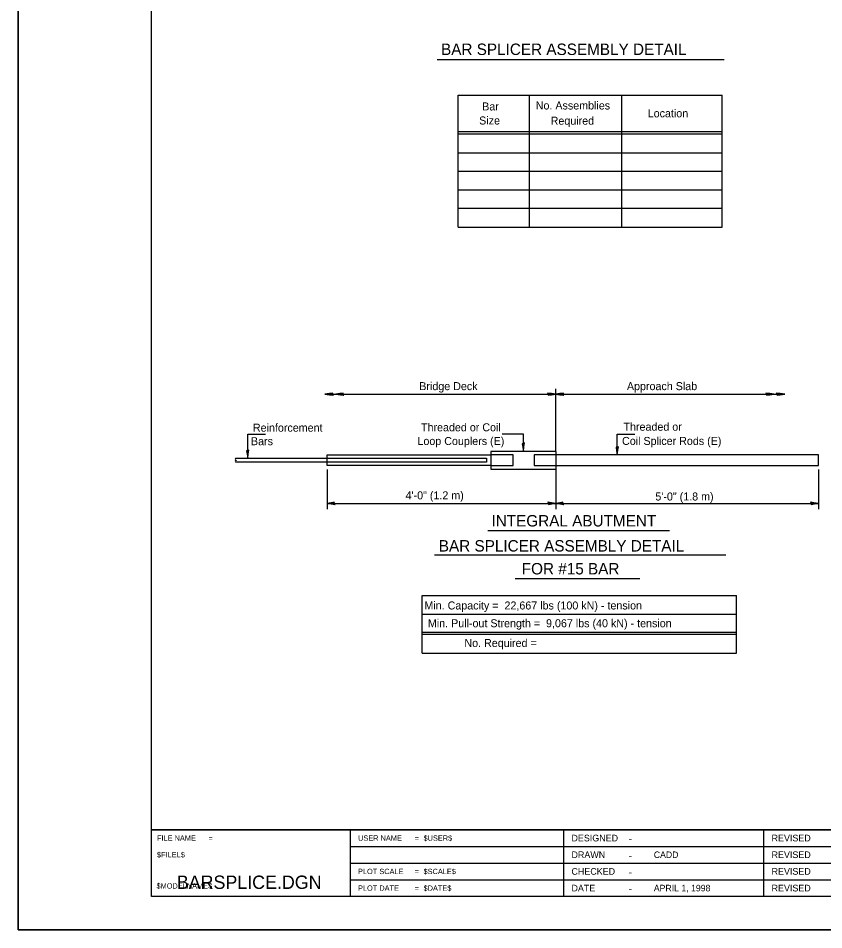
# Model space of a CAD drawing. Extents: x 73309 to 74004, y 68289 to 68830.
# Drawn here: x 73323.6 to 73565.2, y 68289.5 to 68562.8 of the extents above; entities that cross this region are included whole.
import ezdxf

# ---------------------------------------------------------------- set-up
doc = ezdxf.new("R2010")
doc.units = 0
for name, color, linetype in [('Design_EX_Roadway Dimensions', 7, 'Continuous'), ('Level 48', 7, 'Continuous'), ('Sheets_50 Reference Boundary', 7, 'Continuous'), ('Sheets_General Details', 7, 'Continuous'), ('Sheets_Printer Plotting Border', 7, 'Continuous'), ('Topo_Building', 7, 'Continuous')]:
    doc.layers.add(name, color=color, linetype=linetype)

msp = doc.modelspace()

# ---------------------------------------------------------------- linework, layer by layer
at = {"layer": 'Design_EX_Roadway Dimensions'}
for p, q in [((73484.86, 68432.94), (73484.86, 68451.64)), ((73415.57, 68450.09), (73484.86, 68450.09)), ((73484.86, 68450.09), (73553.46, 68450.09)), ((73392.43, 68438.09), (73397.74, 68438.09)), ((73392.43, 68430.89), (73392.43, 68438.09)), ((73475.08, 68438.09), (73468.74, 68438.09)), ((73475.08, 68432.94), (73475.08, 68438.09)), ((73503.21, 68431.92), (73503.21, 68438.09)), ((73503.21, 68438.09), (73508.53, 68438.09)), ((73416.26, 68427.45), (73416.26, 68415.62)), ((73484.86, 68427.45), (73484.86, 68415.62)), ((73563.58, 68427.45), (73563.58, 68415.62)), ((73416.26, 68417.33), (73484.86, 68417.33)), ((73484.86, 68417.33), (73563.58, 68417.33))]:
    msp.add_line(p, q, dxfattribs=at)
for points in [[(73417.98, 68450.09), (73417.98, 68450.43), (73416.95, 68450.27), (73415.57, 68450.09), (73416.95, 68449.92), (73418.15, 68449.75), (73417.98, 68450.09), (73417.81, 68450.27), (73416.43, 68450.09), (73417.98, 68449.75), (73417.81, 68450.09), (73417.12, 68450.09), (73417.81, 68449.92)], [(73421.06, 68450.09), (73421.06, 68450.43), (73420.03, 68450.27), (73418.83, 68450.09), (73420.21, 68449.92), (73421.23, 68449.75), (73421.06, 68450.09), (73421.06, 68450.27), (73419.69, 68450.09), (73421.06, 68449.75), (73420.89, 68450.09), (73420.21, 68450.09), (73420.89, 68449.92)], [(73482.46, 68450.09), (73482.63, 68449.75), (73483.49, 68449.92), (73484.86, 68450.09), (73483.49, 68450.27), (73482.29, 68450.43), (73482.46, 68450.09), (73482.63, 68449.92), (73484, 68450.09), (73482.46, 68450.27), (73482.63, 68450.09), (73483.32, 68450.09), (73482.63, 68450.27)], [(73487.09, 68450.09), (73487.09, 68450.43), (73486.06, 68450.27), (73484.86, 68450.09), (73486.06, 68449.92), (73487.26, 68449.75), (73487.09, 68450.09), (73487.09, 68450.27), (73485.72, 68450.09), (73487.09, 68449.75), (73486.92, 68450.09), (73486.23, 68450.09), (73486.92, 68449.92)], [(73547.98, 68450.09), (73547.98, 68449.75), (73549, 68449.92), (73550.2, 68450.09), (73549, 68450.27), (73547.8, 68450.43), (73547.98, 68450.09), (73547.98, 68449.92), (73549.34, 68450.09), (73547.98, 68450.27), (73548.14, 68450.09), (73548.83, 68450.09), (73548.14, 68450.27)], [(73551.06, 68450.09), (73551.23, 68449.75), (73552.09, 68449.92), (73553.46, 68450.09), (73552.09, 68450.27), (73550.89, 68450.43), (73551.06, 68450.09), (73551.23, 68449.92), (73552.6, 68450.09), (73551.06, 68450.27), (73551.23, 68450.09), (73551.91, 68450.09), (73551.23, 68450.27)], [(73475.08, 68435.35), (73474.75, 68435.18), (73474.91, 68434.15), (73475.08, 68432.94), (73475.26, 68434.31), (73475.43, 68435.51), (73475.08, 68435.35), (73474.91, 68435.18), (73475.08, 68433.8), (73475.26, 68435.35), (73475.08, 68435), (73475.08, 68434.49), (73475.08, 68435)], [(73503.21, 68434.15), (73502.87, 68434.15), (73503.04, 68433.11), (73503.21, 68431.92), (73503.38, 68433.29), (73503.56, 68434.31), (73503.21, 68434.15), (73502.87, 68434.15), (73503.21, 68432.77), (73503.38, 68434.15), (73503.04, 68433.98), (73503.21, 68433.29), (73503.21, 68433.98)], [(73392.43, 68433.11), (73392.09, 68433.11), (73392.26, 68432.09), (73392.43, 68430.89), (73392.6, 68432.09), (73392.77, 68433.29), (73392.43, 68433.11), (73392.26, 68433.11), (73392.43, 68431.74), (73392.6, 68433.11), (73392.43, 68432.94), (73392.43, 68432.26), (73392.43, 68432.94)], [(73418.49, 68417.33), (73418.32, 68417.68), (73417.46, 68417.51), (73416.26, 68417.33), (73417.46, 68417.17), (73418.66, 68417), (73418.32, 68417.51), (73417.12, 68417.33), (73418.49, 68417), (73418.32, 68417.33), (73417.63, 68417.33), (73418.15, 68417.17)], [(73482.63, 68417.33), (73482.63, 68417), (73483.66, 68417.17), (73484.86, 68417.33), (73483.49, 68417.51), (73482.46, 68417.68), (73482.63, 68417.17), (73484, 68417.33), (73482.63, 68417.68), (73482.8, 68417.33), (73483.32, 68417.33), (73482.8, 68417.51)], [(73486.92, 68417.33), (73486.92, 68417.68), (73486.06, 68417.51), (73484.86, 68417.33), (73486.06, 68417.17), (73487.26, 68417), (73486.92, 68417.51), (73485.54, 68417.33), (73487.09, 68417), (73486.75, 68417.33), (73486.23, 68417.33), (73486.75, 68417.17)], [(73561.35, 68417.33), (73561.35, 68417), (73562.38, 68417.17), (73563.58, 68417.33), (73562.21, 68417.51), (73561.18, 68417.68), (73561.35, 68417.17), (73562.72, 68417.33), (73561.35, 68417.68), (73561.52, 68417.33), (73562.03, 68417.33), (73561.52, 68417.51)]]:
    msp.add_lwpolyline(points, dxfattribs=at)
at = {"layer": 'Level 48'}
msp.add_lwpolyline([(73323.62, 68729.47), (74003.62, 68729.47), (74003.62, 68289.47), (73323.62, 68289.47)], close=True, dxfattribs=at)
at = {"layer": 'Sheets_50 Reference Boundary'}
msp.add_lwpolyline([(73363.62, 68719.47), (73993.62, 68719.47), (73993.62, 68319.47), (73363.62, 68319.47)], close=True, dxfattribs=at)
at = {"layer": 'Sheets_General Details'}
for p, q in [((73323.62, 68729.47), (73323.62, 68289.47)), ((73449.22, 68550.43), (73535.32, 68550.43)), ((73455.53, 68539.79), (73534.66, 68539.79)), ((73455.53, 68500.17), (73455.53, 68539.79)), ((73476.97, 68500.17), (73476.97, 68539.79)), ((73504.65, 68500.17), (73504.65, 68539.79)), ((73534.66, 68500.17), (73534.66, 68539.79)), ((73455.53, 68528.81), (73534.66, 68528.81)), ((73455.53, 68528.12), (73534.66, 68528.12)), ((73455.53, 68522.46), (73534.66, 68522.46)), ((73455.53, 68516.98), (73534.66, 68516.98)), ((73455.53, 68511.32), (73534.66, 68511.32)), ((73455.53, 68505.83), (73534.66, 68505.83)), ((73455.53, 68500.17), (73534.66, 68500.17)), ((73464.46, 68409.21), (73518.93, 68409.21)), ((73448.44, 68401.86), (73535.75, 68401.86)), ((73472.61, 68394.83), (73509.98, 68394.83)), ((73444.78, 68372.42), (73444.78, 68389.74)), ((73444.78, 68389.74), (73538.96, 68389.74)), ((73538.96, 68372.42), (73538.96, 68389.74)), ((73444.78, 68384.15), (73538.96, 68384.15)), ((73444.78, 68378.76), (73538.96, 68378.76)), ((73444.78, 68378.08), (73538.96, 68378.08)), ((73444.78, 68372.42), (73538.96, 68372.42)), ((73363.62, 68319.47), (73993.62, 68319.47)), ((73423.11, 68319.47), (73423.11, 68299.47)), ((73487.11, 68319.47), (73487.11, 68299.47)), ((73547.11, 68319.47), (73547.11, 68299.47)), ((73423.11, 68314.47), (73607.11, 68314.47)), ((73423.11, 68309.47), (73607.11, 68309.47)), ((73423.11, 68304.47), (73607.11, 68304.47)), ((74003.62, 68289.47), (73323.62, 68289.47))]:
    msp.add_line(p, q, dxfattribs=at)
msp.add_lwpolyline([(73363.62, 68719.47), (73993.62, 68719.47), (73993.62, 68299.47), (73363.62, 68299.47)], close=True, dxfattribs=at)
at = {"layer": 'Sheets_Printer Plotting Border'}
msp.add_lwpolyline([(73323.62, 68289.47), (74003.62, 68289.47), (74003.62, 68729.47), (73323.62, 68729.47)], close=True, dxfattribs=at)
at = {"layer": 'Topo_Building'}
for p, q in [((73416.26, 68428.98), (73416.26, 68431.92)), ((73416.26, 68431.92), (73465.31, 68431.92)), ((73484.86, 68432.94), (73465.31, 68432.94)), ((73465.31, 68432.94), (73465.31, 68427.63)), ((73472, 68431.92), (73465.31, 68431.92)), ((73472, 68428.65), (73472, 68431.92)), ((73484.86, 68431.92), (73478.34, 68431.92)), ((73478.34, 68431.92), (73478.34, 68428.65)), ((73484.86, 68432.94), (73484.86, 68427.63)), ((73563.58, 68431.92), (73484.86, 68431.92)), ((73563.58, 68428.65), (73563.58, 68431.92)), ((73388.86, 68430.89), (73464.05, 68430.89)), ((73464.05, 68429.69), (73388.86, 68429.69)), ((73416.26, 68428.65), (73416.26, 68429.69)), ((73465.31, 68428.65), (73416.26, 68428.65)), ((73464.05, 68430.89), (73464.05, 68429.69)), ((73465.31, 68428.65), (73472, 68428.65)), ((73478.34, 68428.65), (73484.86, 68428.65)), ((73484.86, 68428.65), (73563.58, 68428.65)), ((73465.31, 68427.63), (73484.86, 68427.63))]:
    msp.add_line(p, q, dxfattribs=at)
for centre, start, end in [((73389, 68430.59), 113.8878, 246.1122), ((73389, 68429.98), 113.8878, 246.1122), ((73388.73, 68429.98), 293.8878, 66.1122)]:
    msp.add_arc(centre, 0.33, start, end, dxfattribs=at)

# ---------------------------------------------------------------- texts
at = {"layer": 'Design_EX_Roadway Dimensions'}
for s, height, p in [('Bridge Deck', 2.4006, (73443.87, 68451.29)), ('Approach Slab', 2.4006, (73506.13, 68451.29)), ('Reinforcement', 2.4006, (73393.99, 68438.84)), ('Threaded or Coil', 2.4006, (73444.39, 68438.95)), ('Threaded or', 2.4006, (73505.1, 68439.12)), ('Bars', 2.401, (73393.4, 68434.78)), ('Loop Couplers (E)', 2.4015, (73443.32, 68434.83)), ('Coil Splicer Rods (E)', 2.4015, (73504.67, 68434.86)), ('4\'-0" (1.2 m)', 2.4015, (73439.76, 68418.54)), ('5\'-0" (1.8 m)', 2.4015, (73514.66, 68418.2))]:
    msp.add_text(s, height=height, dxfattribs=at).set_placement(p)
at = {"layer": 'Sheets_General Details'}
for s, height, p in [('BAR SPLICER ASSEMBLY DETAIL', 3.4265, (73450.4, 68551.79)), ('No. Assemblies', 2.4015, (73478.79, 68535.45)), ('Bar', 2.401, (73462.74, 68535.16)), ('Location', 2.401, (73512.37, 68533.1)), ('Size', 2.401, (73461.83, 68530.95)), ('Required', 2.401, (73483.26, 68530.89)), ('INTEGRAL ABUTMENT', 3.4265, (73465.52, 68410.41)), ('BAR SPLICER ASSEMBLY DETAIL', 3.4265, (73449.73, 68402.89)), ('FOR #15 BAR', 3.4265, (73474.6, 68396.03)), ('Min. Capacity =  22,667 lbs (100 kN) - tension', 2.4015, (73445.41, 68385.52)), ('Min. Pull-out Strength =  9,067 lbs (40 kN) - tension', 2.4015, (73446.45, 68380.19)), ('No. Required =', 2.4015, (73457.4, 68374.27)), ('DESIGNED', 2, (73489.51, 68315.97)), ('-', 2.4, (73506.59, 68315.57)), ('REVISED', 2, (73549.51, 68315.97)), ('DRAWN', 2, (73489.51, 68310.97)), ('-', 2.4, (73506.59, 68310.57)), ('CADD', 1.952, (73514.19, 68311)), ('REVISED', 2, (73549.51, 68310.97)), ('CHECKED', 2, (73489.51, 68305.97)), ('REVISED', 2, (73549.51, 68305.97)), ('BARSPLICE.DGN', 4, (73371.17, 68301.73)), ('-', 2.4, (73506.59, 68305.57)), ('DATE', 2, (73489.51, 68300.97)), ('APRIL 1, 1998', 1.9519, (73514.19, 68301)), ('REVISED', 2, (73549.51, 68300.97)), ('-', 2.4, (73506.59, 68300.57))]:
    msp.add_text(s, height=height, dxfattribs=at).set_placement(p)
for s, p in [('FILE NAME', (73365.22, 68316.17)), ('=', (73380.67, 68316.17)), ('USER NAME', (73425.51, 68316.17)), ('=', (73442.46, 68316.17)), ('$USER$', (73445.15, 68316.17)), ('$FILEL$', (73365.22, 68311.17)), ('PLOT SCALE', (73425.51, 68306.17)), ('=', (73442.46, 68306.17)), ('$SCALE$', (73445.15, 68306.17)), ('$MODELNAME$', (73365.09, 68301.83)), ('PLOT DATE', (73425.51, 68301.17)), ('$DATE$', (73445.15, 68301.17)), ('=', (73442.46, 68301.17))]:
    msp.add_text(s, height=1.6, rotation=360, dxfattribs=at).set_placement(p)

doc.saveas('drawing.dxf')
